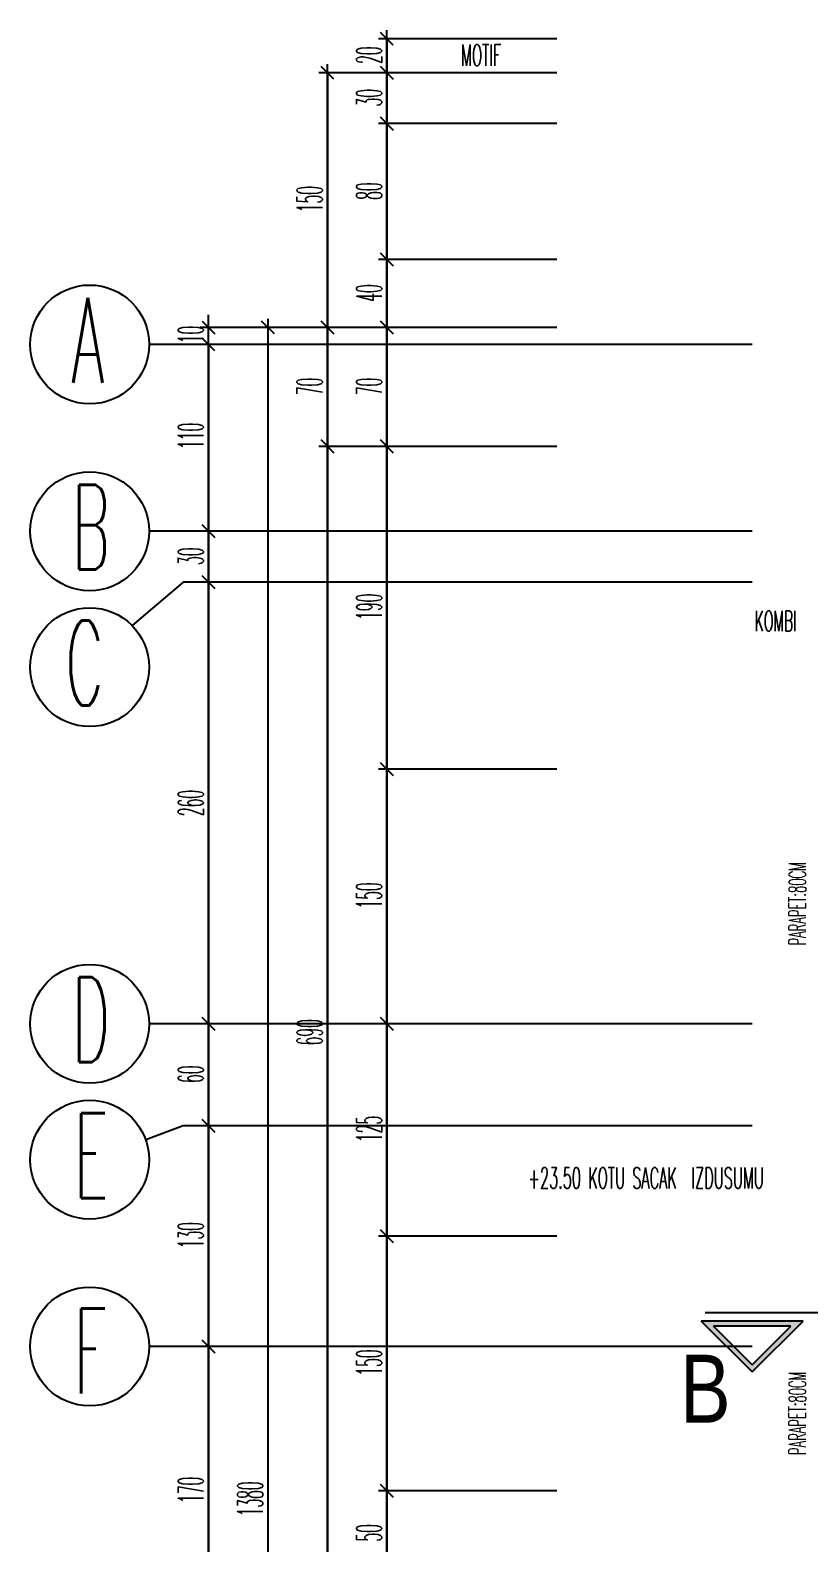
# Model space of a CAD drawing. Extents: x 78 to 306, y -397 to 18.
# Drawn here: x 276.1131 to 276.2048, y -396.6007 to -396.4226 of the extents above; entities that cross this region are included whole.
import ezdxf
from ezdxf.enums import TextEntityAlignment as Align

# ---------------------------------------------------------------- set-up
doc = ezdxf.new("R2010")
doc.units = 0
doc.header["$LTSCALE"] = 0.5
doc.header["$MEASUREMENT"] = 0
doc.linetypes.add('DASHDOT2', pattern=[0.5, 0.25, -0.125, 0, -0.125])
doc.linetypes.add('DASHED', pattern=[0.75, 0.5, -0.25])
doc.layers.get('0').update_dxf_attribs({"linetype": 'CONTINUOUS'})
for name, color, linetype in [('AKS', 5, 'DASHDOT2'), ('KAPI', 1, 'CONTINUOUS'), ('KOLON', 4, 'CONTINUOUS'), ('OLCU', 31, 'CONTINUOUS'), ('TEFRIS', 11, 'CONTINUOUS')]:
    doc.layers.add(name, color=color, linetype=linetype)
doc.styles.add('ICMEKAN', font='romans.shx', dxfattribs={"width": 0.55, "height": 0.2})
doc.styles.add('MİMARİ YAZI', font='arial.ttf')
doc.styles.add('OLCU', font='romans.shx', dxfattribs={"width": 0.6, "height": 0.125})
doc.styles.add('OLCUIC', font='ROMANS.SHX', dxfattribs={"width": 0.4, "height": 0.15})

msp = doc.modelspace()

# ---------------------------------------------------------------- hatches: boundary and pattern name
at = {"layer": 'KAPI'}
h = msp.add_hatch(color=256, dxfattribs=at)
h.paths.add_polyline_path([(276.204143941935, -396.5745598737721), (276.192143941935, -396.5745598737721), (276.198143941935, -396.5805598737721)])
h.paths.add_polyline_path([(276.2026954137976, -396.5751598737721), (276.198143941935, -396.5797113456347), (276.1935924700724, -396.5751598737721)], flags=16)

# ---------------------------------------------------------------- linework, layer by layer
at = {"color": 0, "linetype": 'ByBlock'}
for p, q in [((276.1558939419361, -396.4243098737721), (276.1543939419361, -396.4228098737721)), ((276.1488939419353, -396.4283098737721), (276.1473939419353, -396.4268098737721)), ((276.1558939419361, -396.4283098737721), (276.1543939419361, -396.4268098737721)), ((276.1543939419361, -396.4268098737721), (276.1558939419361, -396.4283098737721)), ((276.1558939419361, -396.4343098737721), (276.1543939419361, -396.4328098737721)), ((276.1543939419361, -396.4328098737721), (276.1558939419361, -396.4343098737721)), ((276.1558939419361, -396.4503098737721), (276.1543939419361, -396.4488098737721)), ((276.1543939419361, -396.4488098737721), (276.1558939419361, -396.4503098737721)), ((276.1333939419354, -396.4568098737721), (276.1348939419353, -396.4583098737721)), ((276.1418939419361, -396.4583098737721), (276.1403939419361, -396.4568098737721)), ((276.1488939419353, -396.4583098737721), (276.1473939419353, -396.4568098737721)), ((276.1473939419353, -396.4568098737721), (276.1488939419353, -396.4583098737721)), ((276.155893941935, -396.4583098737721), (276.154393941935, -396.4568098737721)), ((276.1543939419361, -396.4568098737721), (276.1558939419361, -396.4583098737721)), ((276.1348939419353, -396.4603098737721), (276.1333939419354, -396.4588098737721)), ((276.1348939419353, -396.4603098737721), (276.1333939419354, -396.4588098737721)), ((276.1488939419353, -396.4723098737721), (276.1473939419353, -396.4708098737721)), ((276.1473939419353, -396.4708098737721), (276.1488939419353, -396.4723098737721)), ((276.155893941935, -396.4723098737721), (276.154393941935, -396.4708098737721)), ((276.154393941935, -396.4708098737721), (276.155893941935, -396.4723098737721)), ((276.1348939419353, -396.4823098737721), (276.1333939419354, -396.4808098737721)), ((276.1333939419354, -396.4808098737721), (276.1348939419353, -396.4823098737721)), ((276.1348939419353, -396.4883098737721), (276.1333939419354, -396.4868098737721)), ((276.1333939419354, -396.4868098737721), (276.1348939419353, -396.4883098737721)), ((276.155893941935, -396.5103098737721), (276.154393941935, -396.5088098737721)), ((276.154393941935, -396.5088098737721), (276.155893941935, -396.5103098737721)), ((276.1348939419353, -396.5403098737721), (276.1333939419354, -396.5388098737721)), ((276.1333939419354, -396.5388098737721), (276.1348939419353, -396.5403098737721)), ((276.155893941935, -396.5403098737721), (276.154393941935, -396.5388098737721)), ((276.154393941935, -396.5388098737721), (276.155893941935, -396.5403098737721)), ((276.1348939419353, -396.5523098737721), (276.1333939419354, -396.5508098737721)), ((276.1333939419354, -396.5508098737721), (276.1348939419353, -396.5523098737721)), ((276.155893941935, -396.5653098737721), (276.154393941935, -396.5638098737721)), ((276.154393941935, -396.5638098737721), (276.155893941935, -396.5653098737721)), ((276.1348939419353, -396.5783098737721), (276.1333939419354, -396.5768098737721)), ((276.1333939419354, -396.5768098737721), (276.1348939419353, -396.5783098737721)), ((276.155893941935, -396.5953098737721), (276.154393941935, -396.5938098737721)), ((276.154393941935, -396.5938098737721), (276.155893941935, -396.5953098737721))]:
    msp.add_line(p, q, dxfattribs=at)
at = {"layer": 'AKS'}
for p, q in [((276.4231439419353, -396.4595598737721), (276.1271439419361, -396.4595598737721)), ((276.4231439419353, -396.4815598737721), (276.1271439419361, -396.4815598737721)), ((276.1311439419354, -396.4875598737721), (276.1251433963536, -396.4926603375166)), ((276.4231439419353, -396.4875598737721), (276.1311439419354, -396.4875598737721)), ((276.4231439419353, -396.5395598737721), (276.1271439419361, -396.5395598737721)), ((276.1311439419354, -396.5515598737721), (276.1267466072508, -396.55323504889)), ((276.4231439419353, -396.5515598737721), (276.1311439419354, -396.5515598737721)), ((276.4231439419353, -396.5775598737721), (276.1271439419361, -396.5775598737721))]:
    msp.add_line(p, q, dxfattribs=at)
at = {"layer": 'KAPI'}
for p, q in [((276.204143941935, -396.5745598737721), (276.192143941935, -396.5745598737721)), ((276.198143941935, -396.5805598737721), (276.192143941935, -396.5745598737721)), ((276.198143941935, -396.5805598737721), (276.204143941935, -396.5745598737721)), ((276.2026954137976, -396.5751598737721), (276.1935924700724, -396.5751598737721)), ((276.198143941935, -396.5797113456347), (276.1935924700724, -396.5751598737721)), ((276.198143941935, -396.5797113456347), (276.2026954137976, -396.5751598737721))]:
    msp.add_line(p, q, dxfattribs=at)
at = {"layer": 'KOLON', "linetype": 'DASHED', "ltscale": 0.4}
msp.add_line((276.1926197548715, -396.5735598737721), (276.219143941935, -396.5735598737721), dxfattribs=at)
at = {"layer": 'OLCU', "ltscale": 1.4}
for p, q in [((276.1551439419361, -396.7685598737864), (276.1551439419361, -396.4225598737721)), ((276.1751439419353, -396.4235598737721), (276.1541439419353, -396.4235598737721)), ((276.1551439419361, -396.4235598737721), (276.1551439419361, -396.4275598737721)), ((276.1481439419361, -396.7645598737721), (276.1481439419361, -396.4265598737721)), ((276.1751439419353, -396.4275598737721), (276.1471439419353, -396.4275598737721)), ((276.1481439419354, -396.4275598737721), (276.1481439419354, -396.4575598737721)), ((276.1551439419361, -396.4275598737721), (276.1551439419361, -396.4335598737721)), ((276.1751439419353, -396.4335598737721), (276.1541439419353, -396.4335598737721)), ((276.1551439419361, -396.4335598737721), (276.1551439419361, -396.4495598737721)), ((276.1751439419353, -396.4495598737721), (276.1541439419353, -396.4495598737721)), ((276.1551439419361, -396.4495598737721), (276.1551439419361, -396.4575598737721)), ((276.1341439419353, -396.4575598737721), (276.1341439419353, -396.4560598737721)), ((276.1341439419361, -396.7345598737721), (276.1341439419361, -396.4565598737721)), ((276.1411439419361, -396.7345598737721), (276.1411439419361, -396.4565598737721)), ((276.1751439419353, -396.4575598737721), (276.1331439419354, -396.4575598737721)), ((276.1411439419361, -396.7335598737721), (276.1411439419361, -396.4575598737721)), ((276.1481439419354, -396.4575598737721), (276.1481439419354, -396.4715598737721)), ((276.155143941935, -396.4575598737721), (276.155143941935, -396.4715598737721)), ((276.1341439419353, -396.4595598737721), (276.1341439419353, -396.4815598737721)), ((276.1341439419353, -396.4595598737721), (276.1341439419353, -396.4610598737721)), ((276.1751439419353, -396.4715598737721), (276.1471439419353, -396.4715598737721)), ((276.1481439419354, -396.4715598737721), (276.1481439419354, -396.6095598737721)), ((276.155143941935, -396.4715598737721), (276.155143941935, -396.5095598737721)), ((276.1341439419353, -396.4815598737721), (276.1341439419353, -396.4875598737721)), ((276.1341439419353, -396.4875598737721), (276.1341439419353, -396.5395598737721)), ((276.1751439419353, -396.5095598737721), (276.1541439419353, -396.5095598737721)), ((276.155143941935, -396.5095598737721), (276.155143941935, -396.5395598737721)), ((276.1341439419353, -396.5395598737721), (276.1341439419353, -396.5515598737721)), ((276.1751439419353, -396.5395598737721), (276.1541439419353, -396.5395598737721)), ((276.155143941935, -396.5395598737721), (276.155143941935, -396.5645598737721)), ((276.1341439419353, -396.5515598737721), (276.1341439419353, -396.5775598737721)), ((276.1751439419353, -396.5645598737721), (276.1541439419353, -396.5645598737721)), ((276.155143941935, -396.5645598737721), (276.155143941935, -396.5945598737721)), ((276.1341439419353, -396.5775598737721), (276.1341439419353, -396.6115598737721)), ((276.1751439419353, -396.5945598737721), (276.1541439419353, -396.5945598737721)), ((276.155143941935, -396.5945598737721), (276.155143941935, -396.6045598737721))]:
    msp.add_line(p, q, dxfattribs=at)
at = {"layer": 'TEFRIS'}
for centre in [(276.1201439419353, -396.4595598737721), (276.1201439419353, -396.4815598737721), (276.1201439419353, -396.4975598737721), (276.1201439419353, -396.5395598737721), (276.1201439419353, -396.5555598737721), (276.1201439419353, -396.5775598737721)]:
    msp.add_circle(centre, 0.006999999999999999, dxfattribs=at)

# ---------------------------------------------------------------- texts
at = {"layer": 'KAPI'}
for s, height, style, width, p in [('MOTIF', 0.002499999999999999, 'OLCU', 0.5, (276.1638853460627, -396.4267556148234)), ('B', 0.008000000000000005, 'MİMARİ YAZI', 0.8, (276.1896574423081, -396.5865254376743))]:
    msp.add_text(s, height=height, dxfattribs=dict(at, style=style, width=width)).set_placement(p)
at = {"layer": 'KAPI', "linetype": 'Continuous', "style": 'ICMEKAN', "width": 0.5}
for p in [(276.204482669105, -396.5303293769744), (276.204482669105, -396.5903293769744)]:
    msp.add_text('PARAPET:80CM', height=0.002, rotation=90, dxfattribs=at).set_placement(p)
at = {"layer": 'KAPI', "style": 'OLCU', "width": 0.5}
msp.add_text('+23.50 KOTU SACAK  IZDUSUMU', height=0.0025, rotation=359.9999999982087, dxfattribs=at).set_placement((276.1717799216061, -396.5589653749792))
at = {"layer": 'KOLON', "style": 'OLCU', "width": 0.5}
for s, p in [('A', (276.1179931002939, -396.4640754963982)), ('B', (276.1180407193415, -396.4860754963981)), ('C', (276.1172788145796, -396.5020754963982)), ('D', (276.1180407193415, -396.5440754963981)), ('E', (276.1182788145796, -396.5600754963982)), ('F', (276.1182788145796, -396.5830754963982))]:
    msp.add_text(s, height=0.01, dxfattribs=at).set_placement(p)
at = {"layer": 'OLCU', "style": 'OLCUIC', "width": 0.4}
for s, p in [('20', (276.1545439419361, -396.4265313023435)), ('30', (276.1545439419361, -396.4315313023435)), ('150', (276.1475439419353, -396.4439884452007)), ('80', (276.1545439419361, -396.4425313023435)), ('40', (276.1545439419361, -396.4545313023435)), ('10', (276.1335439419353, -396.4594170166292)), ('70', (276.1475439419353, -396.4655313023435)), ('70', (276.154543941935, -396.4655313023435)), ('110', (276.1335439419353, -396.4718741594864)), ('30', (276.1335439419353, -396.4855313023435)), ('190', (276.154543941935, -396.4919884452007)), ('260', (276.1335439419353, -396.5151027309149)), ('150', (276.154543941935, -396.5259884452007)), ('690', (276.1475439419353, -396.542102730915)), ('60', (276.1335439419353, -396.5465313023435)), ('125', (276.154543941935, -396.5534884452006)), ('130', (276.1335439419353, -396.5659884452007)), ('150', (276.154543941935, -396.5809884452007)), ('170', (276.1335439419353, -396.5959884452006)), ('1380', (276.1405439419361, -396.5975598737721)), ('50', (276.154543941935, -396.6005313023435))]:
    msp.add_text(s, height=0.003, rotation=90, dxfattribs=at).set_placement(p)
at = {"layer": 'TEFRIS', "ltscale": 1.4, "style": 'OLCU', "width": 0.5}
msp.add_text('KOMBI', height=0.0024, dxfattribs=at).set_placement((276.2009238459956, -396.4921269427869), align=Align.MIDDLE)

doc.saveas('drawing.dxf')
